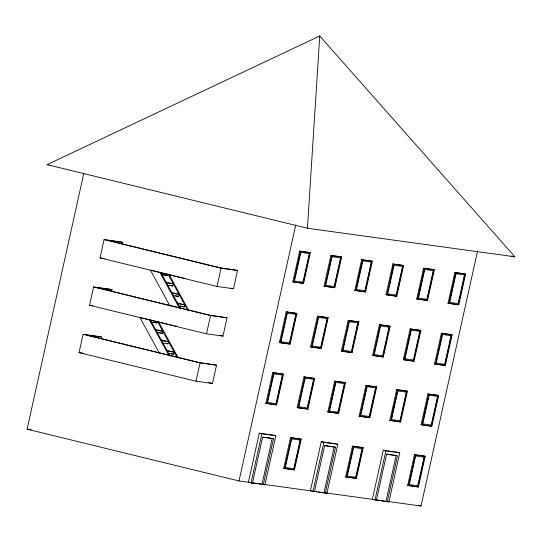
<?xml version="1.0" encoding="UTF-8"?>
<svg xmlns="http://www.w3.org/2000/svg" width="542" height="542" viewBox="0 0 542 542"><rect width="100%" height="100%" fill="white"/><g stroke="black" fill="none" stroke-linecap="round" stroke-linejoin="round"><path stroke-width="0.81" d="M307.436 228.25L319.746 35.975L47.113 164.632L307.436 228.25L514.9 256.827L319.746 35.975M250.045 482.482L239.008 480.957L27.1 429.176L83.861 173.128M101.557 337.056L86.009 334.915L199.009 362.53L216.543 365.159L212.478 383.472L196.001 381.202L79.044 352.625L83.102 334.306L99.579 336.575L101.557 337.056L101.198 338.675M112.059 289.692L96.51 287.551L209.51 315.166L227.037 317.788L222.979 336.108L206.502 333.838L89.545 305.254L93.603 286.942L110.08 289.204L112.059 289.692L111.699 291.311M122.56 242.328L107.011 240.181L220.011 267.802L237.538 270.424L233.48 288.744L217.003 286.474L100.046 257.89L104.105 239.571L120.581 241.84L122.56 242.328L122.201 243.947M150.615 322.09L156.631 322.917L156.943 321.494M161.868 274.828L167.132 275.553L167.444 274.13M157.072 332.639L162.336 333.364L162.81 331.237L155.195 329.38M167.573 285.275L172.837 286L173.305 283.873L165.696 282.009M162.776 343.093L168.04 343.818L168.515 341.684L160.899 339.827M173.277 295.729L178.542 296.454L179.016 294.32L171.401 292.463M168.487 353.54L173.745 354.265L174.219 352.137L166.611 350.274M178.23 306.074L184.246 306.901L184.72 304.773L177.112 302.91M196.001 381.202L200.066 362.889L216.543 365.159M206.502 333.838L210.567 315.519L227.037 317.788M217.003 286.474L221.068 268.154L237.538 270.424M239.008 480.957L295.769 224.916M263.331 484.589L264.943 484.812L275.824 435.754L273.209 435.118L259.286 433.193L248.405 482.258L252.443 483.091L262.619 437.191L273.507 438.688L263.331 484.589L251.142 482.773L252.443 483.091M265.912 403.309L272.728 372.571L282.531 373.926L283.466 374.149L276.65 404.888L265.912 403.309L276.65 404.888M279.374 342.578L286.19 311.84L296.928 313.418L290.112 344.156L279.374 342.578L288.364 343.818M292.836 281.847L299.651 251.109L310.39 252.687L303.574 283.425L292.836 281.847L301.826 283.087M266.84 403.539L273.656 372.801L283.466 374.149M280.309 342.808L287.118 312.07L296.928 313.418M293.771 282.077L300.586 251.339L310.39 252.687M272.267 379.515L272.992 376.243M296.291 271.142L297.382 266.23M297.741 264.598L298.466 261.325M298.832 259.686L299.557 256.413M299.922 254.781L300.282 253.141M267.558 402.516L273.906 373.878L273.534 373.79L282.734 375.091L276.386 403.729L267.186 402.421M281.027 341.785L287.375 313.147L287.003 313.059L296.196 314.36L289.848 342.998L280.654 341.69M251.021 482.895L261.894 433.837L275.824 435.754M303.317 282.267L309.665 253.629L309.292 253.541L302.944 282.172L303.317 282.267L294.116 280.959L294.489 281.054L300.837 252.416L300.464 252.328L309.665 253.629M262.023 484.27L272.199 438.37L273.507 438.688M283.69 468.349L290.505 437.604L301.244 439.183L294.435 469.928L283.69 468.349L292.68 469.582M297.158 407.618L303.974 376.873L314.712 378.452L307.897 409.196L297.158 407.618L306.149 408.851M310.62 346.887L317.436 316.142L327.239 317.497L328.174 317.72L321.359 348.465L310.62 346.887L321.359 348.465M324.082 286.156L330.898 255.411L340.708 256.766L341.636 256.989L334.82 287.734L324.082 286.156L334.82 287.734M284.625 468.573L291.44 437.834L301.244 439.183M298.086 407.841L304.902 377.103L314.712 378.452M311.555 347.11L318.364 316.372L328.174 317.72M325.017 286.379L331.833 255.641L341.636 256.989M332.083 256.718L325.735 285.356L325.363 285.261L334.563 286.569L340.911 257.938L340.539 257.843L334.19 286.481L334.563 286.569M294.171 468.762L300.519 440.131L300.146 440.036L293.798 468.674L294.171 468.762L284.97 467.455L285.343 467.55L291.691 438.912L291.318 438.824L300.519 440.131M307.632 408.031L313.981 379.4L313.608 379.305L307.26 407.943L307.632 408.031L298.432 406.724L298.805 406.818L305.153 378.181L304.78 378.092L313.981 379.4M321.094 347.3L327.443 318.669L327.07 318.574L320.722 347.212L321.094 347.3L311.901 345.992L312.273 346.087L318.621 317.449L318.249 317.361L327.443 318.669M325.308 493.125L326.921 493.349L337.802 444.291L335.186 443.654L321.264 441.73L310.39 490.795L314.421 491.628L324.597 445.727L335.484 447.225L325.308 493.125L313.12 491.309L314.421 491.628M327.89 411.845L334.705 381.107L344.509 382.456L345.444 382.686L338.628 413.424L327.89 411.845L338.628 413.424M341.352 351.114L348.167 320.376L357.971 321.724L358.906 321.955L352.09 352.693L341.352 351.114L352.09 352.693M354.814 290.383L361.629 259.645L371.439 260.993L372.368 261.224L365.559 291.962L354.814 290.383L365.559 291.962M328.818 412.076L335.633 381.338L345.444 382.686M342.287 351.345L349.102 320.607L358.906 321.955M355.748 290.614L362.564 259.875L372.368 261.224M331.345 401.141L332.07 397.869M332.429 396.229L333.154 392.957M333.52 391.324L334.245 388.052M334.61 386.412L335.335 383.14M356.819 286.223L357.544 282.951M357.91 281.312L358.635 278.039M358.994 276.406L359.719 273.134M360.084 271.495L360.809 268.222M361.175 266.589L361.9 263.317M356.467 289.584L362.815 260.953L362.442 260.858L371.643 262.165L365.294 290.803L356.094 289.496M312.998 491.431L323.872 442.374L337.802 444.291M337.693 413.2L338.052 411.581M351.453 351.44L357.801 322.808L358.181 322.897L351.833 351.534L342.632 350.227L343.005 350.315L349.353 321.684L358.181 322.897M338.364 412.266L344.712 383.628L344.339 383.54L337.991 412.177L338.364 412.266L329.163 410.958L329.543 411.053L335.891 382.415L344.712 383.628M324.001 492.807L334.177 446.906L335.484 447.225M345.674 476.885L352.483 446.141L362.293 447.496L363.228 447.719L356.412 478.464L345.674 476.885L356.412 478.464M359.136 416.154L365.952 385.409L375.755 386.764L376.69 386.988L369.874 417.733L359.136 416.154L369.874 417.733M372.598 355.423L379.414 324.678L389.217 326.033L390.152 326.257L383.336 357.002L372.598 355.423L383.336 357.002M386.06 294.692L392.875 263.947L402.686 265.302L403.614 265.526L396.805 296.271L386.06 294.692L396.805 296.271M346.602 477.109L353.418 446.371L363.228 447.719M360.064 416.378L366.88 385.64L376.69 386.988M373.533 355.647L380.349 324.909L390.152 326.257M386.995 294.916L393.81 264.178L403.614 265.526M364.583 396.446L366.758 386.629M389.515 283.981L393.323 266.8M347.32 476.086L353.669 447.448L362.496 448.668L356.148 477.299L346.948 475.991M360.789 415.355L367.137 386.717L375.958 387.937L369.61 416.568L360.41 415.26M374.251 354.624L380.599 325.986L380.227 325.898L389.427 327.205L383.079 355.837L373.878 354.529M355.477 478.234L362.124 448.573L362.496 448.668M368.939 417.503L375.586 387.842L375.958 387.937M396.541 295.105L402.889 266.474L402.516 266.379L396.168 295.017L396.541 295.105L387.713 293.893L394.061 265.255L393.688 265.167L402.889 266.474M387.286 501.662L388.905 501.885L399.779 452.827L397.164 452.184L383.241 450.267L372.368 499.324L376.405 500.164L386.582 454.264L397.462 455.761L387.286 501.662L375.931 499.961M389.867 420.382L396.683 389.644L406.486 390.992L407.421 391.222L400.606 421.961L389.867 420.382L400.606 421.961M403.329 359.651L410.145 328.913L419.955 330.261L420.883 330.491L414.068 361.229L403.329 359.651L414.068 361.229M416.798 298.92L423.607 268.182L433.417 269.53L434.352 269.76L427.536 300.498L416.798 298.92L427.536 300.498M390.802 420.612L397.618 389.874L407.421 391.222M404.264 359.881L411.08 329.143L420.883 330.491M417.726 299.15L424.542 268.412L434.352 269.76M391.507 417.862L396.039 397.408M396.405 395.768L397.13 392.496M424.793 269.489L418.444 298.12L418.072 298.032L420.429 287.395M420.795 285.763L421.52 282.49M421.879 280.851L422.604 277.579M422.97 275.939L423.695 272.667M424.061 271.034L424.42 269.394L433.62 270.702L427.272 299.34L418.072 298.032M374.976 499.968L385.857 450.91L399.779 452.827M400.342 420.802L406.69 392.164L406.317 392.076L399.969 420.707L400.342 420.802L391.52 419.583L397.869 390.951L397.496 390.857L406.69 392.164M413.81 360.071L420.158 331.433L419.786 331.345L413.438 359.976L413.81 360.071L404.61 358.763L404.982 358.851L411.331 330.22L410.958 330.125L420.158 331.433M385.985 501.343L396.161 455.443L386.107 454.061M407.652 485.422L414.467 454.677L424.271 456.032L425.206 456.256L418.39 487.001L407.652 485.422L418.39 487.001M421.114 424.691L427.929 393.946L437.733 395.301L438.668 395.524L431.852 426.269L421.114 424.691L431.852 426.269M434.576 363.953L441.391 333.215L451.201 334.57L452.13 334.793L445.314 365.532L434.576 363.953L445.314 365.532M448.044 303.222L454.853 272.484L464.663 273.832L465.598 274.062L458.783 304.8L448.044 303.222L458.783 304.8M408.58 485.646L415.396 454.907L425.206 456.256M422.049 424.914L428.864 394.176L438.668 395.524M435.511 364.183L442.326 333.445L452.13 334.793M448.972 303.452L455.788 272.714L465.598 274.062M424.203 415.619L425.836 408.255M426.202 406.615L426.927 403.343M427.286 401.71L428.017 398.438M428.376 396.798L428.742 395.165L437.936 396.473L431.588 425.104L422.394 423.797L422.767 423.891L429.115 395.253M449.501 301.515L451.317 293.337M451.676 291.698L452.401 288.425M452.766 286.793L453.491 283.52M453.85 281.881L454.582 278.608M454.941 276.976L455.666 273.703L464.867 275.004L458.518 303.642L449.318 302.334M449.691 302.429L456.039 273.791L455.666 273.703M418.126 485.835L424.474 457.204L424.101 457.109L417.753 485.747L418.126 485.835L408.925 484.528L409.298 484.623L415.646 455.985L415.274 455.897L424.474 457.204M445.057 364.373L451.405 335.735L451.032 335.647L444.684 364.285L445.057 364.373L435.856 363.065L436.229 363.16L442.577 334.522L442.204 334.434L451.405 335.735M388.77 501.587L421.019 506.025L477.597 250.81M47.113 164.632L48.787 164.863M331.711 256.63L340.911 257.938M100.046 257.89L104.166 258.459M166.543 282.938L173.305 283.873M172.248 293.391L179.016 294.32M177.952 303.838L184.72 304.773M89.545 305.254L92.838 305.708M159.497 353.37L139.856 317.402L140.839 317.531M175.344 325.986L176.936 326.203M156.042 330.302L162.81 331.237M161.746 340.755L168.515 341.684M167.451 351.202L174.219 352.137M79.044 352.625L83.99 353.303M262.992 437.103L272.199 438.37M324.13 445.524L333.344 446.791M27.1 429.176L31.294 429.752M251.684 482.705L262.335 484.175M263.161 484.284L312.842 491.127M314.482 491.357L316.941 491.696M318.581 491.919L375.64 499.778M377.279 500.002L388.905 501.885M511.614 256.02L514.9 256.827M454.853 272.484L455.788 272.714M464.867 275.004L464.494 274.916L458.146 303.554L458.518 303.642M423.607 268.182L424.542 268.412M433.62 270.702L433.248 270.614L426.9 299.245L427.272 299.34M392.875 263.947L393.81 264.178M361.629 259.645L362.564 259.875M371.643 262.165L371.27 262.077L364.922 290.708L365.294 290.803M330.898 255.411L331.833 255.641M299.651 251.109L300.586 251.339M302.646 283.202L303.574 283.425M104.105 239.571L221.068 268.154M441.391 333.215L442.326 333.445M410.145 328.913L411.08 329.143M231.028 288.141L233.48 288.744M379.414 324.678L380.349 324.909M389.427 327.205L389.048 327.111L382.699 355.748L383.079 355.837M151.15 270.228L185.052 278.513M162.566 274.435L167.132 275.553M348.167 320.376L349.102 320.607M317.436 316.142L318.364 316.372M286.19 311.84L287.118 312.07M296.196 314.36L295.824 314.272L289.475 342.91L289.848 342.998M170.554 285.444L172.837 286M175.5 295.708L178.542 296.454M180.445 305.973L184.246 306.901M93.603 286.942L210.567 315.519M289.177 343.933L290.112 344.156M219.706 335.308L222.979 336.108M139.856 317.402L174.551 325.877M153.582 322.172L156.631 322.917M427.929 393.946L428.864 394.176M437.936 396.473L437.563 396.378L431.215 425.016L431.588 425.104M396.683 389.644L397.618 389.874M158.528 332.436L162.336 333.364M365.952 385.409L366.88 385.64M334.705 381.107L335.633 381.338M303.974 376.873L304.902 377.103M166.516 343.445L168.04 343.818M272.728 372.571L273.656 372.801M282.734 375.091L282.362 375.003L276.013 403.641L276.386 403.729M171.462 353.709L173.745 354.265M83.102 334.306L200.066 362.889M369.238 416.48L369.61 416.568M208.385 382.476L212.478 383.472M306.962 408.966L307.897 409.196M414.467 454.677L415.396 454.907M383.241 450.267L385.857 450.91M352.483 446.141L353.418 446.371M321.264 441.73L323.872 442.374M290.505 437.604L291.44 437.834M259.286 433.193L261.894 433.837M355.776 477.211L356.148 477.299M293.5 469.697L294.435 469.928M418.553 505.429L421.019 506.025M324.312 492.712L326.921 493.349M262.985 484.331L264.943 484.812M168.982 274.293L188.623 310.261M167.979 274.117L187.796 310.403M180.642 308.771L160.832 272.49L159.856 272.355L179.497 308.323M150.358 270.031L169.998 306.006M158.481 321.657L178.122 357.625M157.478 321.481L177.295 357.767M170.141 356.135L150.337 319.855L149.355 319.719L168.596 354.956"/></g></svg>
